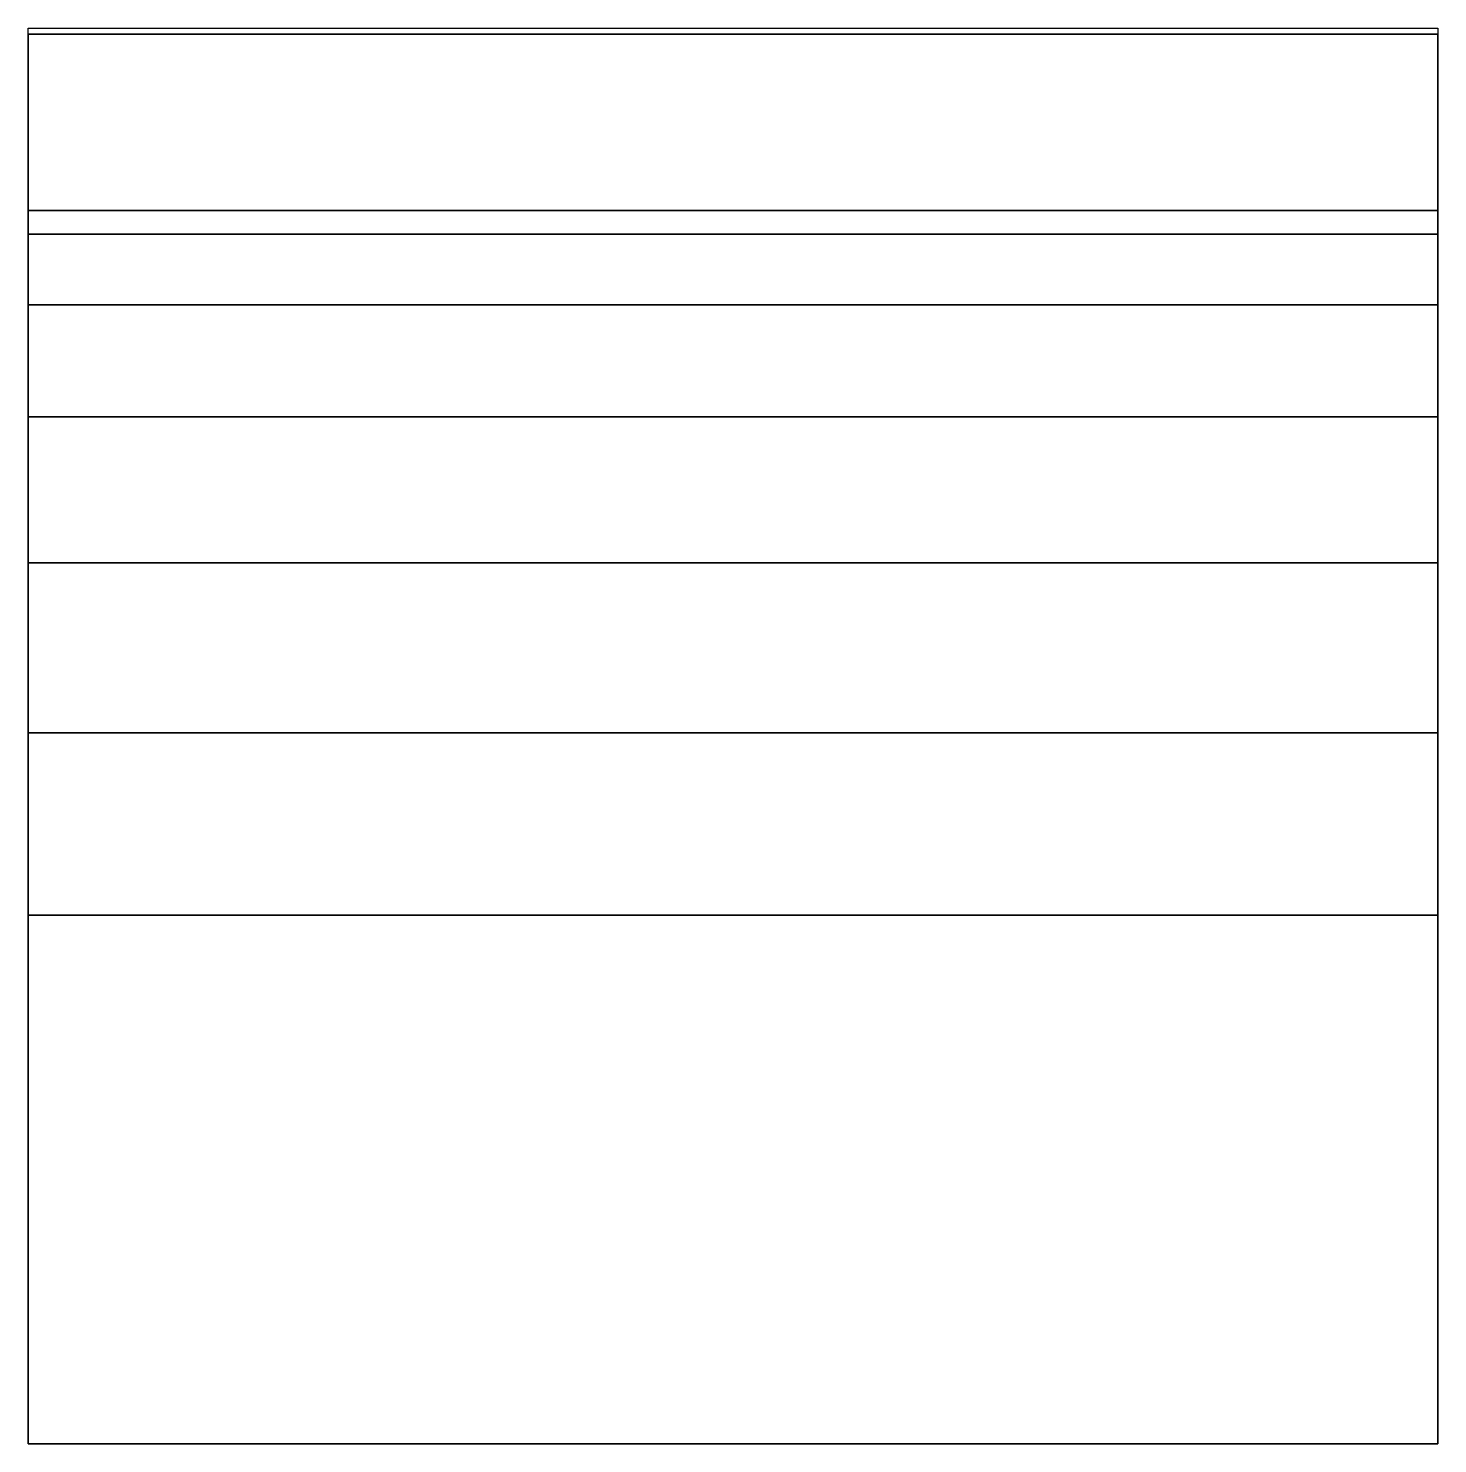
# Model space of a CAD drawing. Extents: x -6 to 6, y -12 to 0.1.
import ezdxf

# ---------------------------------------------------------------- set-up
doc = ezdxf.new("R2010")
doc.units = 0
doc.layers.add('ALUMINIO', color=254, linetype='CONTINUOUS')
doc.layers.add('CONTORNO', color=1, linetype='CONTINUOUS')

msp = doc.modelspace()

# ---------------------------------------------------------------- linework, layer by layer
at = {"layer": 'ALUMINIO', "linetype": 'BYBLOCK'}
for points in [[(6, -1.5, 12), (6, 0, 12), (-6, 0, 12), (-6, -1.5, 12)], [(6, 0, 12), (6, 0), (-6, 0), (-6, 0, 12)], [(-6, 0), (-6, -12), (6, -12), (6, 0)], [(-6, -1.5, 12), (-6, 0, 12), (6, 0, 12), (6, -1.5, 12)], [(6, -1.5, 12), (6, -1.5, 7.5), (-6, -1.5, 7.5), (-6, -1.5, 12)], [(6, -7.5, 1.5), (-6, -7.5, 1.5), (-6, -12, 1.5), (6, -12, 1.5)], [(-6, -12, 1.5), (-6, -12), (6, -12), (6, -12, 1.5)]]:
    msp.add_3dface(points, dxfattribs=at)
at = {"layer": 'ALUMINIO', "linetype": 'BYBLOCK', "invisible_edges": 1}
for points in [[(-6, -1.5, 7.5), (-6, 0, 7.5), (-6, 0, 12), (-6, -1.5, 12)], [(6, -1.5, 7.5), (6, 0, 7.5), (6, 0, 12), (6, -1.5, 12)], [(-6, -7.5, 1.5), (-6, -7.5), (-6, -12), (-6, -12, 1.5)], [(6, -7.5, 1.5), (6, -7.5), (6, -12), (6, -12, 1.5)]]:
    msp.add_3dface(points, dxfattribs=at)
at = {"layer": 'CONTORNO', "linetype": 'BYBLOCK'}
msp.add_lwpolyline([(-6, 0.05), (6, 0.05), (6, -12), (-6, -12), (-6, 0.05)], dxfattribs=at)

# ---------------------------------------------------------------- meshes
at = {"layer": 'ALUMINIO', "linetype": 'BYBLOCK'}
mesh = msp.add_polymesh((2, 7), dxfattribs=at)
for k, corner in enumerate([(-6, -1.5, 7.5), (-6, -1.551, 6.717), (-6, -1.704, 5.947), (-6, -1.957, 5.204), (-6, -2.304, 4.5), (-6, -2.74, 3.847), (-6, -3.257, 3.257), (-6, 0, 7.5), (-6, 0, 6.25), (-6, 0, 5), (-6, 0, 3.75), (-6, 0, 2.5), (-6, 0, 1.25), (-6, 0)]):
    mesh.set_mesh_vertex(divmod(k, 7), corner)
mesh = msp.add_polymesh((2, 7), dxfattribs=at)
for k, corner in enumerate([(-6, -7.5, 1.5), (-6, -6.717, 1.551), (-6, -5.947, 1.704), (-6, -5.204, 1.957), (-6, -4.5, 2.304), (-6, -3.847, 2.74), (-6, -3.257, 3.257), (-6, -7.5), (-6, -6.25), (-6, -5), (-6, -3.75), (-6, -2.5), (-6, -1.25), (-6, 0)]):
    mesh.set_mesh_vertex(divmod(k, 7), corner)
mesh = msp.add_polymesh((2, 7), dxfattribs=at)
for k, corner in enumerate([(6, -7.5, 1.5), (6, -6.717, 1.551), (6, -5.947, 1.704), (6, -5.204, 1.957), (6, -4.5, 2.304), (6, -3.847, 2.74), (6, -3.257, 3.257), (6, -7.5), (6, -6.25), (6, -5), (6, -3.75), (6, -2.5), (6, -1.25), (6, 0)]):
    mesh.set_mesh_vertex(divmod(k, 7), corner)
mesh = msp.add_polymesh((2, 7), dxfattribs=at)
for k, corner in enumerate([(6, -1.5, 7.5), (6, -1.551, 6.717), (6, -1.704, 5.947), (6, -1.957, 5.204), (6, -2.304, 4.5), (6, -2.74, 3.847), (6, -3.257, 3.257), (6, 0, 7.5), (6, 0, 6.25), (6, 0, 5), (6, 0, 3.75), (6, 0, 2.5), (6, 0, 1.25), (6, 0)]):
    mesh.set_mesh_vertex(divmod(k, 7), corner)
mesh = msp.add_polymesh((2, 7), dxfattribs=at)
for k, corner in enumerate([(6, -7.5, 1.5), (6, -5.947, 1.704), (6, -4.5, 2.304), (6, -3.257, 3.257), (6, -2.304, 4.5), (6, -1.704, 5.947), (6, -1.5, 7.5), (-6, -7.5, 1.5), (-6, -5.947, 1.704), (-6, -4.5, 2.304), (-6, -3.257, 3.257), (-6, -2.304, 4.5), (-6, -1.704, 5.947), (-6, -1.5, 7.5)]):
    mesh.set_mesh_vertex(divmod(k, 7), corner)

doc.saveas('drawing.dxf')
